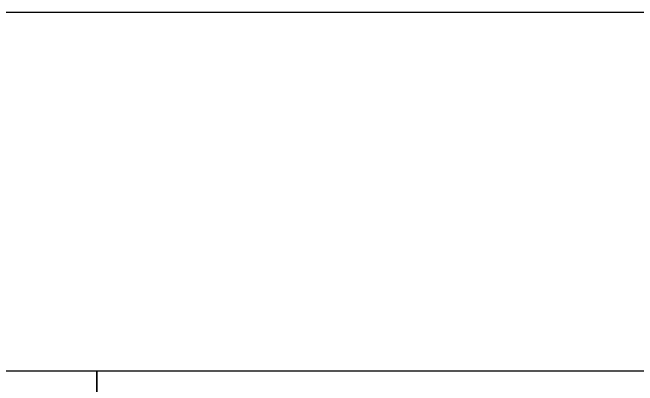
# Model space of a CAD drawing. Header units: inches. Extents: x 315041 to 662841, y -45540 to -35018.
# Drawn here: x 330803.6 to 330952.8, y -35106.8 to -35017.8 of the extents above; entities that cross this region are included whole.
import ezdxf

# ---------------------------------------------------------------- set-up
doc = ezdxf.new("R2010")
doc.units = ezdxf.units.IN
doc.header["$MEASUREMENT"] = 0
doc.layers.add('NET IN', color=3, linetype='Continuous')

# ---------------------------------------------------------------- blocks, each defined once
blk = doc.blocks.new('fsdfsdf')
at = {"layer": 'Defpoints', "color": 0}
blk.add_lwpolyline([(0, 420), (607.15, 420), (607.15, 0), (0, 0)], close=True, dxfattribs=at)

msp = doc.modelspace()

# ---------------------------------------------------------------- linework, layer by layer
at = {"color": 8}
msp.add_lwpolyline([(335697.3238, -35017.8068), (329510.1822, -35017.8068), (329510.1822, -38896.4843), (335697.3238, -38896.4843)], close=True, dxfattribs=at)
at = {"layer": 'Defpoints', "color": 0}
msp.add_lwpolyline([(330823.7521, -35103.3355), (331430.907, -35103.3355), (331430.907, -35523.3355), (330823.7521, -35523.3355)], close=True, dxfattribs=at)
at = {"layer": 'NET IN'}
for points in [[(330216.5973, -35103.3355), (330823.7521, -35103.3355), (330823.7521, -35523.3355), (330216.5973, -35523.3355)], [(330823.7521, -35103.3355), (331430.907, -35103.3355), (331430.907, -35523.3355), (330823.7521, -35523.3355)]]:
    msp.add_lwpolyline(points, close=True, dxfattribs=at)

# ---------------------------------------------------------------- block references
msp.add_blockref('fsdfsdf', (330216.5973, -35523.3355))

doc.saveas('drawing.dxf')
